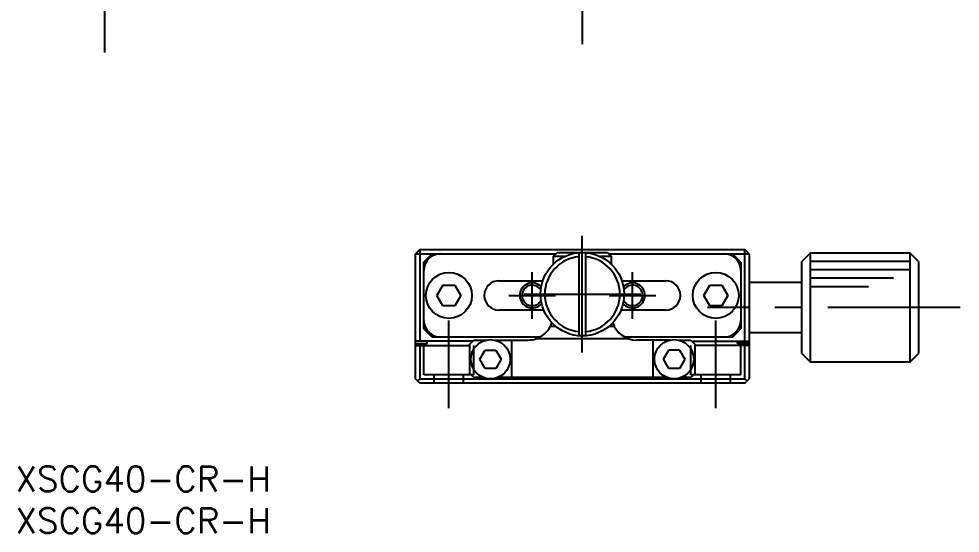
# Model space of a CAD drawing. Extents: x 0 to 255, y -8 to 174.
# Drawn here: x 0.4 to 113.2, y -8 to 53.7 of the extents above; entities that cross this region are included whole.
import ezdxf

# ---------------------------------------------------------------- set-up
doc = ezdxf.new("R2010")
doc.units = 0
doc.header["$LTSCALE"] = 0.5
doc.linetypes.add('CENTER', pattern=[50.8, 31.75, -6.35, 6.35, -6.35])
doc.linetypes.add('DASHED', pattern=[19.05, 12.7, -6.35])
for name, color, linetype in [('MSM_CENTER', 1, 'CENTER'), ('MSM_CONTINUOUS', 7, 'CONTINUOUS'), ('MSM_DASHED', 4, 'DASHED'), ('MSM_NARROW', 5, 'CONTINUOUS'), ('MSM_PART_NUMBER', 7, 'CONTINUOUS')]:
    doc.layers.add(name, color=color, linetype=linetype)
doc.styles.get("Standard").update_dxf_attribs({"font": 'txt.shx', "height": 3, "bigfont": 'bigfont.shx'})

# ---------------------------------------------------------------- blocks, each defined once
blk = doc.blocks.new('*U2')
at = {"layer": 'MSM_PART_NUMBER'}
blk.add_text('XSCG40-CR-H', height=3, dxfattribs=at).set_placement((0, -3))
blk = doc.blocks.new('*U3')
at = {"layer": 'MSM_PART_NUMBER'}
blk.add_text('XSCG40-CR-H', height=3, dxfattribs=at).set_placement((0, -8))

msp = doc.modelspace()

# ---------------------------------------------------------------- linework, layer by layer
at = {"layer": 'MSM_CENTER'}
for p, q in [((10.65, 65.5), (10.65, 49.5)), ((67.944929, 66.5), (67.944929, 49.5)), ((67.944929, 13.65), (67.944929, 27.65)), ((61.944929, 17.7), (61.944929, 23.3)), ((73.944929, 17.7), (73.944929, 23.3)), ((59.144929, 20.5), (64.744929, 20.5)), ((60.944929, 20.65), (74.944929, 20.65)), ((71.144929, 20.5), (76.744929, 20.5)), ((113.244929, 19.05), (82.944929, 19.05)), ((51.944929, 7), (51.944929, 17.5)), ((83.944929, 7), (83.944929, 17.5))]:
    msp.add_line(p, q, dxfattribs=at)
at = {"layer": 'MSM_CONTINUOUS'}
for p, q in [((48.444929, 26), (47.944929, 25.5)), ((48.444929, 26), (48.444929, 15)), ((48.444929, 26), (87.444929, 26)), ((87.444929, 15), (87.444929, 26)), ((87.944929, 25.5), (87.444929, 26)), ((47.944929, 25.5), (64.794929, 25.5)), ((47.944929, 10.5), (47.944929, 25.5)), ((48.944929, 24.5), (49.944929, 25.5)), ((64.444929, 25.15), (64.944929, 25.65)), ((65.76548, 25.15), (64.444929, 25.15)), ((64.444929, 25.15), (64.444929, 24.220714)), ((64.944929, 25.65), (70.944929, 25.65)), ((67.544929, 25.633974), (67.544929, 15.666026)), ((68.344929, 15.666026), (68.344929, 25.633974)), ((71.444929, 25.15), (70.124379, 25.15)), ((70.944929, 25.65), (71.444929, 25.15)), ((71.094929, 25.5), (87.944929, 25.5)), ((71.444929, 24.220714), (71.444929, 25.15)), ((86.944929, 24.5), (85.944929, 25.5)), ((87.944929, 25.5), (87.944929, 10.5)), ((95.244929, 25.55), (94.244929, 24.55)), ((95.244929, 25.55), (95.244929, 12.55)), ((107.244929, 25.55), (95.244929, 25.55)), ((107.244929, 12.55), (107.244929, 25.55)), ((108.244929, 24.55), (107.244929, 25.55)), ((48.944929, 16.5), (48.944929, 24.5)), ((49.144929, 24.7), (49.144929, 24.37178)), ((86.744929, 24.37178), (86.744929, 24.7)), ((86.944929, 24.5), (86.944929, 16.5)), ((94.244929, 13.55), (94.244929, 24.55)), ((108.244929, 24.55), (108.244929, 13.55)), ((51.223242, 21.75), (50.501554, 20.5)), ((51.223242, 21.75), (52.666617, 21.75)), ((52.666617, 21.75), (53.388305, 20.5)), ((57.944929, 22.25), (63.207842, 22.25)), ((72.682017, 22.25), (77.944929, 22.25)), ((82.501554, 20.5), (83.223242, 21.75)), ((83.223242, 21.75), (84.666617, 21.75)), ((84.666617, 21.75), (85.388305, 20.5)), ((94.244929, 22.05), (87.944929, 22.05)), ((51.223242, 19.25), (50.501554, 20.5)), ((53.388305, 20.5), (52.666617, 19.25)), ((83.223242, 19.25), (82.501554, 20.5)), ((85.388305, 20.5), (84.666617, 19.25)), ((52.666617, 19.25), (51.223242, 19.25)), ((84.666617, 19.25), (83.223242, 19.25)), ((63.319997, 18.75), (57.944929, 18.75)), ((77.944929, 18.75), (72.569862, 18.75)), ((49.944929, 15.5), (48.944929, 16.5)), ((49.144929, 16.62822), (49.144929, 16.3)), ((64.124015, 16.8), (64.75471, 16.8)), ((71.135149, 16.8), (71.765844, 16.8)), ((85.944929, 15.5), (86.944929, 16.5)), ((86.744929, 16.3), (86.744929, 16.62822)), ((87.944929, 16.05), (94.244929, 16.05)), ((54.794929, 15), (47.944929, 15)), ((47.944929, 14.75), (49.344929, 14.75)), ((49.344929, 14.75), (49.344929, 15)), ((62.850832, 15.5), (49.944929, 15.5)), ((54.444929, 14.65), (54.944929, 15.15)), ((54.944929, 15.15), (56.462747, 15.15)), ((57.427112, 15.15), (61.444929, 15.15)), ((59.444929, 15.15), (59.444929, 10.65)), ((73.50818, 15.3), (62.381679, 15.3)), ((85.944929, 15.5), (73.039083, 15.5)), ((78.462747, 15.15), (74.444929, 15.15)), ((76.444929, 10.65), (76.444929, 15.15)), ((79.427112, 15.15), (80.944929, 15.15)), ((80.944929, 15.15), (81.444929, 14.65)), ((81.094929, 15), (87.944929, 15)), ((86.544929, 14.75), (86.544929, 15)), ((87.944929, 14.75), (86.544929, 14.75)), ((47.944929, 14.5), (54.444929, 14.5)), ((48.444929, 14.5), (48.444929, 10.5)), ((54.444929, 11.15), (54.444929, 14.65)), ((55.674759, 12.85), (56.309844, 13.95)), ((56.309844, 13.95), (57.580015, 13.95)), ((57.580015, 13.95), (58.2151, 12.85)), ((77.674759, 12.85), (78.309844, 13.95)), ((79.580015, 13.95), (78.309844, 13.95)), ((79.580015, 13.95), (80.2151, 12.85)), ((81.444929, 14.65), (81.444929, 11.15)), ((87.944929, 14.5), (81.444929, 14.5)), ((87.444929, 10.5), (87.444929, 14.5)), ((94.244929, 13.55), (95.244929, 12.55)), ((107.244929, 12.55), (108.244929, 13.55)), ((56.309844, 11.75), (55.674759, 12.85)), ((58.2151, 12.85), (57.580015, 11.75)), ((78.309844, 11.75), (77.674759, 12.85)), ((80.2151, 12.85), (79.580015, 11.75)), ((95.244929, 12.55), (107.244929, 12.55)), ((57.580015, 11.75), (56.309844, 11.75)), ((79.580015, 11.75), (78.309844, 11.75)), ((48.444929, 10), (47.944929, 10.5)), ((48.444929, 10.5), (48.194929, 10.25)), ((48.444929, 10.5), (87.444929, 10.5)), ((54.944929, 10.65), (54.444929, 11.15)), ((56.118794, 10.65), (54.944929, 10.65)), ((78.118794, 10.65), (57.771065, 10.65)), ((80.944929, 10.65), (79.771065, 10.65)), ((81.444929, 11.15), (80.944929, 10.65)), ((87.694929, 10.25), (87.444929, 10.5)), ((87.444929, 10), (87.944929, 10.5)), ((87.444929, 10), (48.444929, 10))]:
    msp.add_line(p, q, dxfattribs=at)
for centre, radius in [((67.944929, 20.65), 5), ((51.944929, 20.5), 2.75), ((83.944929, 20.5), 2.75), ((56.944929, 12.85), 2.35), ((78.944929, 12.85), 2.35)]:
    msp.add_circle(centre, radius, dxfattribs=at)
for centre, radius, start, end in [((50.944929, 23.5), 2, 90, 180), ((67.944929, 20.65), 4.5, 95.099689, 264.900311), ((67.944929, 20.65), 4.5, 275.099689, 84.900311), ((84.944929, 23.5), 2, 0, 90), ((57.944929, 20.5), 1.75, 90, 270), ((61.944929, 20.5), 1.2295, 33.29881337, 329.565379), ((73.944929, 20.5), 1.2295, 210.434621, 146.70118663), ((77.944929, 20.5), 1.75, 270, 90), ((50.944929, 17.5), 2, 180, 270), ((61.444929, 18.15), 3, 333.256316, 342.096002), ((74.444929, 18.15), 3, 197.903998, 270.00000112), ((84.944929, 17.5), 2, 270, 0), ((61.444919, 18.150012), 3.000015, 288.194989, 333.256199), ((61.444929, 18.15), 3, 270, 288.194872)]:
    msp.add_arc(centre, radius, start, end, dxfattribs=at)
at = {"layer": 'MSM_DASHED'}
for p, q in [((48.944929, 11), (48.944929, 14.5)), ((54.944929, 11), (54.944929, 14.5)), ((80.944929, 11), (80.944929, 14.5)), ((86.944929, 11), (86.944929, 14.5)), ((54.944929, 11), (48.944929, 11)), ((50.194929, 10), (50.194929, 11)), ((53.694929, 10), (53.694929, 11)), ((86.944929, 11), (80.944929, 11)), ((82.194929, 10), (82.194929, 11)), ((85.694929, 10), (85.694929, 11))]:
    msp.add_line(p, q, dxfattribs=at)
at = {"layer": 'MSM_NARROW'}
for p, q in [((107.244929, 24.55), (95.244929, 24.55)), ((107.244929, 23.55), (95.244929, 23.55)), ((105.244929, 22.55), (95.244929, 22.55)), ((102.244929, 21.55), (95.244929, 21.55))]:
    msp.add_line(p, q, dxfattribs=at)
for centre, start, end in [((61.944929, 20.5), 43.94452281, 318.91966956), ((73.944929, 20.5), 221.08033044, 136.05547719)]:
    msp.add_arc(centre, 1.5, start, end, dxfattribs=at)

# ---------------------------------------------------------------- block references
at = {"layer": 'MSM_CONTINUOUS'}
for name in ['*U2', '*U3']:
    msp.add_blockref(name, (0, 0), dxfattribs=at)

doc.saveas('drawing.dxf')
